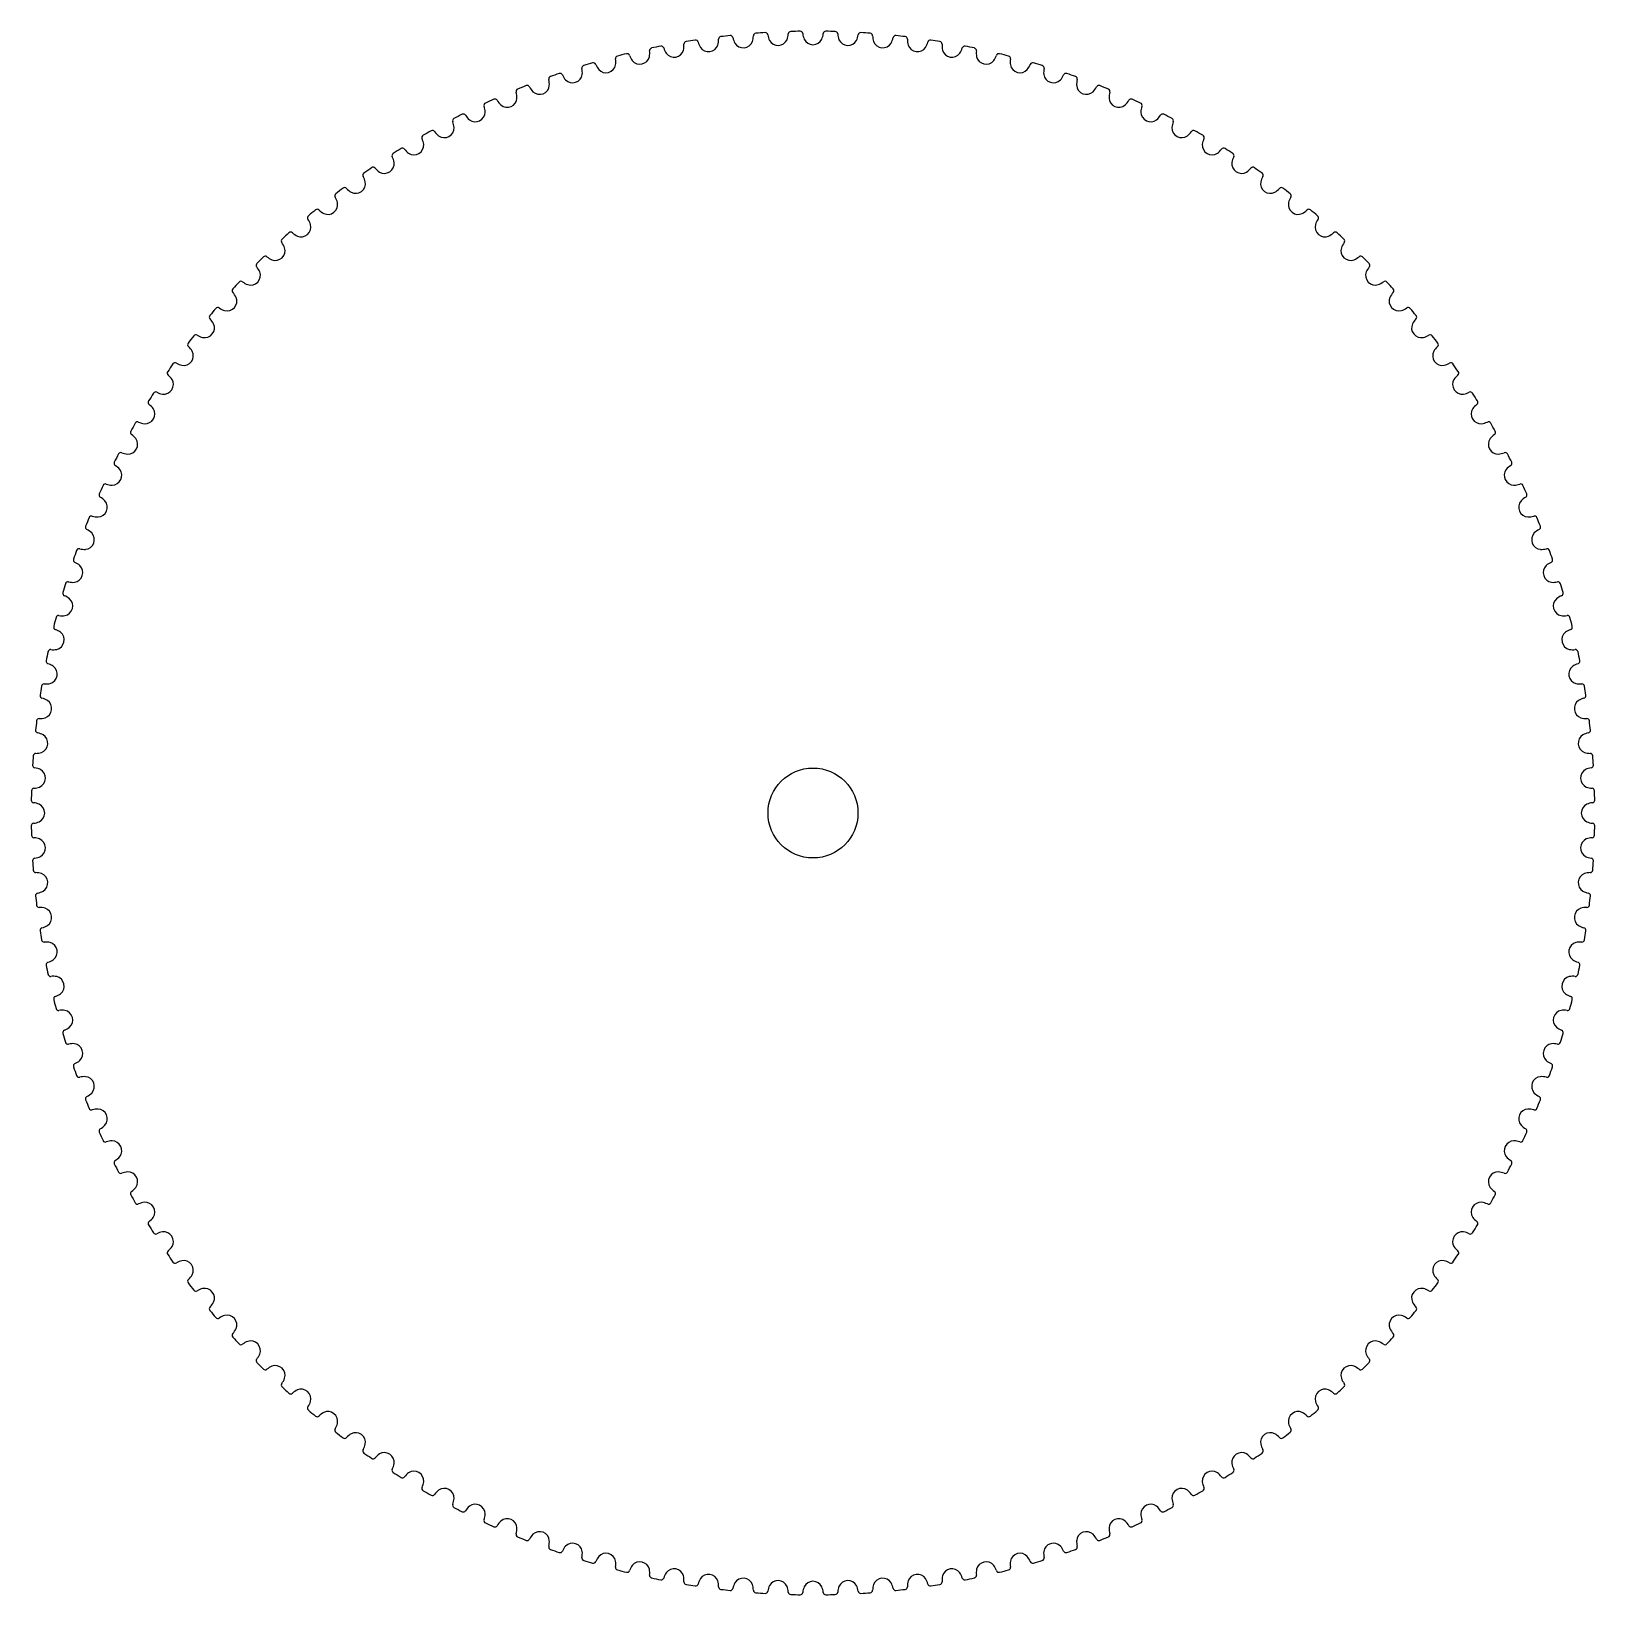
# Model space of a CAD drawing. Header units: millimetres. Extents: x 0.3 to 88.9, y 0.3 to 88.9.
import ezdxf

# ---------------------------------------------------------------- set-up
doc = ezdxf.new("R2010")
doc.units = ezdxf.units.MM

msp = doc.modelspace()

# ---------------------------------------------------------------- linework, layer by layer
msp.add_circle((44.563, 44.563), 2.55)
for centre, radius, start, end in [((44.563, 44.571), 44.309, 96.08708, 96.77006), ((39.877, 88.481), 0.15, 12.57427, 95.14286), ((41.332, 88.612), 0.15, 95.14286, 177.71145), ((44.563, 44.571), 44.309, 93.51565, 94.19863), ((41.853, 88.647), 0.15, 10.00284, 92.57143), ((42.991, 88.806), 1, -172.32973, -153.05159), ((42.163, 88.769), 1, -21.80555, -2.52742), ((43.312, 88.712), 0.15, 92.57143, 175.14002), ((44.563, 44.571), 44.309, 90.94422, 91.62721), ((43.833, 88.724), 0.15, 7.43141, 90), ((44.978, 88.832), 1, -174.90116, -155.62302), ((44.149, 88.832), 1, -24.37698, -5.09884), ((45.294, 88.724), 0.15, 90, 172.56859), ((44.564, 44.571), 44.309, 88.37279, 89.05578), ((45.815, 88.712), 0.15, 4.85998, 87.42857), ((46.964, 88.769), 1, -177.47258, -158.19445), ((46.135, 88.806), 1, -26.94841, -7.67027), ((47.274, 88.647), 0.15, 87.42857, 169.99716), ((44.564, 44.571), 44.309, 85.80137, 86.48435), ((47.795, 88.612), 0.15, 2.28855, 84.85714), ((49.249, 88.481), 0.15, 84.85714, 167.42573), ((44.564, 44.571), 44.309, 83.22994, 83.91292), ((34.309, 87.63), 1, -11.51984, 7.7583), ((35.449, 87.779), 0.15, 102.85714, -174.57427), ((44.562, 44.571), 44.309, 101.22994, 101.91292), ((35.96, 87.884), 0.15, 17.71712, 100.28571), ((37.067, 88.195), 1, -164.61544, -145.3373), ((36.688, 87.959), 0.555, -79.71429, -16.27934), ((36.251, 88.047), 1, -14.09127, 5.18687), ((37.397, 88.145), 0.15, 100.28571, -177.14569), ((44.562, 44.571), 44.309, 98.65851, 99.34149), ((37.912, 88.226), 0.15, 15.14569, 97.71429), ((39.032, 88.487), 1, -167.18687, -147.90873), ((38.643, 88.269), 0.555, -145.72066, -82.28571), ((38.643, 88.269), 0.555, -82.28571, -18.85077), ((38.21, 88.376), 1, -16.6627, 2.61544), ((39.359, 88.422), 0.15, 97.71429, -179.71712), ((41.008, 88.691), 1, -169.7583, -150.48016), ((40.61, 88.49), 0.555, -148.29209, -84.85714), ((40.61, 88.49), 0.555, -84.85714, -21.42219), ((40.182, 88.617), 1, -19.23413, 0.04401), ((42.585, 88.623), 0.555, -150.86352, -87.42857), ((42.585, 88.623), 0.555, -87.42857, -23.99362), ((44.563, 88.668), 0.555, -153.43495, -90), ((44.563, 88.668), 0.555, -90, -26.56505), ((46.542, 88.623), 0.555, -156.00638, -92.57143), ((46.542, 88.623), 0.555, -92.57143, -29.13648), ((48.944, 88.617), 1, 179.95599, -160.76587), ((48.517, 88.49), 0.555, -158.57781, -95.14286), ((48.517, 88.49), 0.555, -95.14286, -31.70791), ((48.119, 88.691), 1, -29.51984, -10.2417), ((49.767, 88.422), 0.15, -0.28288, 82.28571), ((50.916, 88.376), 1, 177.38456, -163.3373), ((50.484, 88.269), 0.555, -161.14923, -97.71429), ((50.484, 88.269), 0.555, -97.71429, -34.27934), ((50.095, 88.487), 1, -32.09127, -12.81313), ((51.215, 88.226), 0.15, 82.28571, 164.85431), ((44.565, 44.571), 44.309, 80.65851, 81.34149), ((51.73, 88.145), 0.15, -2.85431, 79.71429), ((52.876, 88.047), 1, 174.81313, -165.90873), ((52.439, 87.959), 0.555, -163.72066, -100.28571), ((52.06, 88.195), 1, -34.6627, -15.38456), ((53.167, 87.884), 0.15, 79.71429, 162.28288), ((44.565, 44.571), 44.309, 78.08708, 78.77006), ((53.678, 87.779), 0.15, -5.42573, 77.14286), ((54.818, 87.63), 1, 172.2417, -168.48016), ((31.612, 86.788), 0.15, 108, -169.43141), ((44.561, 44.57), 44.309, 106.37279, 107.05578), ((32.111, 86.938), 0.15, 22.85998, 105.42857), ((33.186, 87.347), 1, -159.47258, -140.19445), ((32.83, 87.078), 0.555, -74.57143, -11.13648), ((33.519, 87.327), 0.15, 105.42857, -172.00284), ((32.387, 87.127), 1, -8.94841, 10.32973), ((44.562, 44.57), 44.309, 103.80137, 104.48435), ((34.025, 87.454), 0.15, 20.28855, 102.85714), ((35.117, 87.815), 1, -162.04401, -142.76587), ((34.749, 87.562), 0.555, -140.57781, -77.14286), ((34.749, 87.562), 0.555, -77.14286, -13.70791), ((36.688, 87.959), 0.555, -143.14923, -79.71429), ((52.439, 87.959), 0.555, -100.28571, -36.85077), ((54.378, 87.562), 0.555, -166.29209, -102.85714), ((54.378, 87.562), 0.555, -102.85714, -39.42219), ((54.01, 87.815), 1, -37.23413, -17.95599), ((55.102, 87.454), 0.15, 77.14286, 159.71145), ((44.565, 44.57), 44.309, 75.51565, 76.19863), ((55.608, 87.327), 0.15, -7.99716, 74.57143), ((56.74, 87.127), 1, 169.67027, -171.05159), ((56.297, 87.078), 0.555, -168.86352, -105.42857), ((55.941, 87.347), 1, -39.80555, -20.52742), ((57.016, 86.938), 0.15, 74.57143, 157.14002), ((44.565, 44.57), 44.309, 72.94422, 73.62721), ((57.515, 86.788), 0.15, -10.56859, 72), ((29.73, 86.165), 0.15, 110.57143, -166.85998), ((28.62, 85.864), 1, -3.80555, 15.47258), ((44.561, 44.57), 44.309, 108.94422, 109.62721), ((30.222, 86.337), 0.15, 25.43141, 108), ((31.278, 86.794), 1, -156.90116, -137.62302), ((30.934, 86.509), 0.555, -135.43495, -72), ((30.934, 86.509), 0.555, -72, -8.56505), ((30.489, 86.538), 1, -6.37698, 12.90116), ((32.83, 87.078), 0.555, -138.00638, -74.57143), ((56.297, 87.078), 0.555, -105.42857, -41.99362), ((58.637, 86.538), 1, 167.09884, -173.62302), ((58.192, 86.509), 0.555, -171.43495, -108), ((58.192, 86.509), 0.555, -108, -44.56505), ((57.849, 86.794), 1, -42.37698, -23.09884), ((58.904, 86.337), 0.15, 72, 154.56859), ((44.566, 44.57), 44.309, 70.37279, 71.05578), ((59.397, 86.165), 0.15, -13.14002, 69.42857), ((60.506, 85.864), 1, 164.52742, -176.19445), ((27.229, 85.119), 0.555, -66.85714, -3.42219), ((27.879, 85.457), 0.15, 113.14286, -164.28855), ((26.783, 85.107), 1, -1.23413, 18.04401), ((44.561, 44.57), 44.309, 111.51565, 112.19863), ((28.363, 85.651), 0.15, 28.00284, 110.57143), ((29.396, 86.155), 1, -154.32973, -135.05159), ((29.066, 85.855), 0.555, -132.86352, -69.42857), ((29.066, 85.855), 0.555, -69.42857, -5.99362), ((60.061, 85.855), 0.555, -174.00638, -110.57143), ((60.061, 85.855), 0.555, -110.57143, -47.13648), ((59.73, 86.155), 1, -44.94841, -25.67027), ((60.764, 85.651), 0.15, 69.42857, 151.99716), ((44.566, 44.57), 44.309, 67.80137, 68.48435), ((61.248, 85.457), 0.15, -15.71145, 66.85714), ((62.343, 85.107), 1, 161.95599, -178.76587), ((61.898, 85.119), 0.555, -176.57781, -113.14286), ((25.427, 84.3), 0.555, -64.28571, -0.85077), ((26.061, 84.668), 0.15, 115.71429, -161.71712), ((24.982, 84.268), 1, 1.3373, 20.61544), ((44.56, 44.57), 44.309, 114.08708, 114.77006), ((26.536, 84.883), 0.15, 30.57427, 113.14286), ((27.546, 85.433), 1, -151.7583, -132.48016), ((27.229, 85.119), 0.555, -130.29209, -66.85714), ((61.898, 85.119), 0.555, -113.14286, -49.70791), ((61.581, 85.433), 1, -47.51984, -28.2417), ((62.591, 84.883), 0.15, 66.85714, 149.42573), ((44.566, 44.57), 44.309, 65.22994, 65.91292), ((63.066, 84.668), 0.15, -18.28288, 64.28571), ((64.144, 84.268), 1, 159.38456, 178.6627), ((63.7, 84.3), 0.555, -179.14923, -115.71429), ((23.664, 83.402), 0.555, -61.71429, 1.72066), ((24.28, 83.797), 0.15, 118.28571, -159.14569), ((23.221, 83.35), 1, 3.90873, 23.18687), ((44.56, 44.57), 44.309, 116.65851, 117.34149), ((24.745, 84.034), 0.15, 33.14569, 115.71429), ((25.729, 84.628), 1, -149.18687, -129.90873), ((25.427, 84.3), 0.555, -127.72066, -64.28571), ((63.7, 84.3), 0.555, -115.71429, -52.27934), ((63.398, 84.628), 1, -50.09127, -30.81313), ((64.382, 84.034), 0.15, 64.28571, 146.85431), ((44.567, 44.57), 44.309, 62.65851, 63.34149), ((65.906, 83.35), 1, 156.81313, 176.09127), ((65.463, 83.402), 0.555, 178.27934, -118.28571), ((64.847, 83.797), 0.15, -20.85431, 61.71429), ((21.942, 82.425), 0.555, -59.14286, 4.29209), ((22.54, 82.848), 0.15, 120.85714, -156.57427), ((21.502, 82.353), 1, 6.48016, 25.7583), ((44.56, 44.57), 44.309, 119.22994, 119.91292), ((22.994, 83.105), 0.15, 35.71712, 118.28571), ((23.951, 83.743), 1, -146.61544, -127.3373), ((23.664, 83.402), 0.555, -125.14923, -61.71429), ((65.463, 83.402), 0.555, -118.28571, -54.85077), ((65.176, 83.743), 1, -52.6627, -33.38456), ((66.133, 83.105), 0.15, 61.71429, 144.28288), ((44.567, 44.57), 44.309, 60.08708, 60.77006), ((67.184, 82.425), 0.555, 175.70791, -120.85714), ((67.625, 82.353), 1, 154.2417, 173.51984), ((66.586, 82.848), 0.15, -23.42573, 59.14286), ((20.845, 81.821), 0.15, 123.42857, -154.00284), ((19.83, 81.281), 1, 9.05159, 28.32973), ((44.56, 44.57), 44.309, 121.80137, 122.48435), ((21.286, 82.098), 0.15, 38.28855, 120.85714), ((22.214, 82.779), 1, -144.04401, -124.76587), ((21.942, 82.425), 0.555, -122.57781, -59.14286), ((67.184, 82.425), 0.555, -120.85714, -57.42219), ((66.913, 82.779), 1, -55.23413, -35.95599), ((67.84, 82.098), 0.15, 59.14286, 141.71145), ((44.567, 44.57), 44.309, 57.51565, 58.19863), ((69.297, 81.281), 1, 151.67027, 170.94841), ((68.282, 81.821), 0.15, -25.99716, 56.57143), ((19.197, 80.719), 0.15, 126, -151.43141), ((18.207, 80.134), 1, 11.62302, 30.90116), ((44.559, 44.569), 44.309, 124.37279, 125.05578), ((19.626, 81.016), 0.15, 40.85998, 123.42857), ((20.522, 81.737), 1, -141.47258, -122.19445), ((20.266, 81.372), 0.555, -120.00638, -56.57143), ((20.266, 81.372), 0.555, -56.57143, 6.86352), ((68.86, 81.372), 0.555, 173.13648, -123.42857), ((68.86, 81.372), 0.555, -123.42857, -59.99362), ((68.605, 81.737), 1, -57.80555, -38.52742), ((69.501, 81.016), 0.15, 56.57143, 139.14002), ((44.568, 44.569), 44.309, 54.94422, 55.62721), ((70.919, 80.134), 1, 149.09884, 168.37698), ((69.93, 80.719), 0.15, -28.56859, 54), ((44.559, 44.569), 44.309, 126.94422, 127.62721), ((18.016, 79.861), 0.15, 43.43141, 126), ((18.878, 80.621), 1, -138.90116, -119.62302), ((18.639, 80.245), 0.555, -117.43495, -54), ((18.639, 80.245), 0.555, -54, 9.43495), ((70.487, 80.245), 0.555, 170.56505, -126), ((70.487, 80.245), 0.555, -126, -62.56505), ((70.249, 80.621), 1, -60.37698, -41.09884), ((71.111, 79.861), 0.15, 54, 136.56859), ((44.568, 44.569), 44.309, 52.37279, 53.05578), ((17.065, 79.046), 0.555, -51.42857, 12.00638), ((17.601, 79.545), 0.15, 128.57143, -148.85998), ((16.638, 78.916), 1, 14.19445, 33.47258), ((72.062, 79.046), 0.555, 167.99362, -128.57143), ((72.489, 78.916), 1, 146.52742, 165.80555), ((71.526, 79.545), 0.15, -31.14002, 51.42857), ((16.058, 78.3), 0.15, 131.14286, -146.28855), ((15.125, 77.628), 1, 16.76587, 36.04401), ((44.559, 44.569), 44.309, 129.51565, 130.19863), ((16.459, 78.634), 0.15, 46.00284, 128.57143), ((17.286, 79.433), 1, -136.32973, -117.05159), ((17.065, 79.046), 0.555, -114.86352, -51.42857), ((72.062, 79.046), 0.555, -128.57143, -65.13648), ((71.841, 79.433), 1, -62.94841, -43.67027), ((72.668, 78.634), 0.15, 51.42857, 133.99716), ((44.568, 44.569), 44.309, 49.80137, 50.48435), ((74.002, 77.628), 1, 143.95599, 163.23413), ((73.068, 78.3), 0.15, -33.71145, 48.85714), ((44.558, 44.569), 44.309, 132.08708, 132.77006), ((14.958, 77.339), 0.15, 48.57427, 131.14286), ((15.749, 78.174), 1, -133.7583, -114.48016), ((15.545, 77.777), 0.555, -112.29209, -48.85714), ((15.545, 77.777), 0.555, -48.85714, 14.57781), ((73.581, 77.777), 0.555, 165.42219, -131.14286), ((73.581, 77.777), 0.555, -131.14286, -67.70791), ((73.378, 78.174), 1, -65.51984, -46.2417), ((74.168, 77.339), 0.15, 48.85714, 131.42573), ((44.568, 44.569), 44.309, 47.22994, 47.91292), ((14.573, 76.987), 0.15, 133.71429, -143.71712), ((13.671, 76.274), 1, 19.3373, 38.61544), ((14.084, 76.442), 0.555, -46.28571, 17.14923), ((75.042, 76.442), 0.555, 162.85077, -133.71429), ((75.456, 76.274), 1, 141.38456, 160.6627), ((74.553, 76.987), 0.15, -36.28288, 46.28571), ((13.149, 75.609), 0.15, 136.28571, -141.14569), ((12.28, 74.856), 1, 21.90873, 41.18687), ((44.558, 44.569), 44.309, 134.65851, 135.34149), ((13.518, 75.978), 0.15, 51.14569, 133.71429), ((14.27, 76.847), 1, -131.18687, -111.90873), ((14.084, 76.442), 0.555, -109.72066, -46.28571), ((75.042, 76.442), 0.555, -133.71429, -70.27934), ((74.856, 76.847), 1, -68.09127, -48.81313), ((75.609, 75.978), 0.15, 46.28571, 128.85431), ((44.569, 44.569), 44.309, 44.65851, 45.34149), ((76.847, 74.856), 1, 138.81313, 158.09127), ((75.978, 75.609), 0.15, -38.85431, 43.71429), ((44.558, 44.568), 44.309, 137.22994, 137.91292), ((12.14, 74.553), 0.15, 53.71712, 136.28571), ((12.852, 75.456), 1, -128.61544, -109.3373), ((12.685, 75.042), 0.555, -107.14923, -43.71429), ((12.685, 75.042), 0.555, -43.71429, 19.72066), ((76.442, 75.042), 0.555, 160.27934, -136.28571), ((76.442, 75.042), 0.555, -136.28571, -72.85077), ((76.274, 75.456), 1, -70.6627, -51.38456), ((76.987, 74.553), 0.15, 43.71429, 126.28288), ((44.569, 44.568), 44.309, 42.08708, 42.77006), ((11.788, 74.168), 0.15, 138.85714, -138.57427), ((10.953, 73.378), 1, 24.48016, 43.7583), ((11.35, 73.581), 0.555, -41.14286, 22.29209), ((77.777, 73.581), 0.555, 157.70791, -138.85714), ((78.174, 73.378), 1, 136.2417, 155.51984), ((77.339, 74.168), 0.15, -41.42573, 41.14286), ((10.493, 72.668), 0.15, 141.42857, -136.00284), ((44.558, 44.568), 44.309, 139.80137, 140.48435), ((10.827, 73.068), 0.15, 56.28855, 138.85714), ((11.498, 74.002), 1, -126.04401, -106.76587), ((11.35, 73.581), 0.555, -104.57781, -41.14286), ((77.777, 73.581), 0.555, -138.85714, -75.42219), ((77.628, 74.002), 1, -73.23413, -53.95599), ((78.3, 73.068), 0.15, 41.14286, 123.71145), ((44.569, 44.568), 44.309, 39.51565, 40.19863), ((78.634, 72.668), 0.15, -43.99716, 38.57143), ((9.694, 71.841), 1, 27.05159, 46.32973), ((10.081, 72.062), 0.555, -38.57143, 24.86352), ((79.046, 72.062), 0.555, 155.13648, -141.42857), ((79.433, 71.841), 1, 133.67027, 152.94841), ((9.266, 71.111), 0.15, 144, -133.43141), ((44.558, 44.568), 44.309, 142.37279, 143.05578), ((8.505, 70.249), 1, 29.62302, 48.90116), ((9.582, 71.526), 0.15, 58.85998, 141.42857), ((10.211, 72.489), 1, -123.47258, -104.19445), ((10.081, 72.062), 0.555, -102.00638, -38.57143), ((79.046, 72.062), 0.555, -141.42857, -77.99362), ((78.916, 72.489), 1, -75.80555, -56.52742), ((79.545, 71.526), 0.15, 38.57143, 121.14002), ((44.569, 44.568), 44.309, 36.94422, 37.62721), ((80.621, 70.249), 1, 131.09884, 150.37698), ((79.861, 71.111), 0.15, -46.56859, 36), ((44.557, 44.568), 44.309, 144.94422, 145.62721), ((8.407, 69.93), 0.15, 61.43141, 144), ((8.993, 70.919), 1, -120.90116, -101.62302), ((8.882, 70.487), 0.555, -99.43495, -36), ((8.882, 70.487), 0.555, -36, 27.43495), ((80.245, 70.487), 0.555, 152.56505, -144), ((80.245, 70.487), 0.555, -144, -80.56505), ((80.134, 70.919), 1, -78.37698, -59.09884), ((80.719, 69.93), 0.15, 36, 118.56859), ((44.569, 44.568), 44.309, 34.37279, 35.05578), ((8.11, 69.501), 0.15, 146.57143, -130.85998), ((7.389, 68.605), 1, 32.19445, 51.47258), ((7.755, 68.86), 0.555, -33.42857, 30.00638), ((81.372, 68.86), 0.555, 149.99362, -146.57143), ((81.737, 68.605), 1, 128.52742, 147.80555), ((81.016, 69.501), 0.15, -49.14002, 33.42857), ((44.557, 44.567), 44.309, 147.51565, 148.19863), ((7.306, 68.282), 0.15, 64.00284, 146.57143), ((7.846, 69.297), 1, -118.32973, -99.05159), ((7.755, 68.86), 0.555, -96.86352, -33.42857), ((81.372, 68.86), 0.555, -146.57143, -83.13648), ((81.281, 69.297), 1, -80.94841, -61.67027), ((81.821, 68.282), 0.15, 33.42857, 115.99716), ((44.57, 44.567), 44.309, 31.80137, 32.48435), ((7.028, 67.84), 0.15, 149.14286, -128.28855), ((6.348, 66.913), 1, 34.76587, 54.04401), ((6.702, 67.184), 0.555, -30.85714, 32.57781), ((82.425, 67.184), 0.555, 147.42219, -149.14286), ((82.779, 66.913), 1, 125.95599, 145.23413), ((82.098, 67.84), 0.15, -51.71145, 30.85714), ((44.557, 44.567), 44.309, 150.08708, 150.77006), ((6.279, 66.586), 0.15, 66.57427, 149.14286), ((6.773, 67.625), 1, -115.7583, -96.48016), ((6.702, 67.184), 0.555, -94.29209, -30.85714), ((82.425, 67.184), 0.555, -149.14286, -85.70791), ((82.353, 67.625), 1, -83.51984, -64.2417), ((82.848, 66.586), 0.15, 30.85714, 113.42573), ((44.57, 44.567), 44.309, 29.22994, 29.91292), ((6.022, 66.133), 0.15, 151.71429, -125.71712), ((5.384, 65.176), 1, 37.3373, 56.61544), ((5.725, 65.463), 0.555, -28.28571, 35.14923), ((83.402, 65.463), 0.555, 144.85077, -151.71429), ((83.743, 65.176), 1, 123.38456, 142.6627), ((83.105, 66.133), 0.15, -54.28288, 28.28571), ((44.557, 44.567), 44.309, 152.65851, 153.34149), ((5.33, 64.847), 0.15, 69.14569, 151.71429), ((5.777, 65.906), 1, -113.18687, -93.90873), ((5.725, 65.463), 0.555, -91.72066, -28.28571), ((83.402, 65.463), 0.555, -151.71429, -88.27934), ((83.35, 65.906), 1, -86.09127, -66.81313), ((83.797, 64.847), 0.15, 28.28571, 110.85431), ((44.57, 44.567), 44.309, 26.65851, 27.34149), ((5.093, 64.382), 0.15, 154.28571, -123.14569), ((4.499, 63.398), 1, 39.90873, 59.18687), ((4.827, 63.7), 0.555, -25.71429, 37.72066), ((84.3, 63.7), 0.555, 142.27934, -154.28571), ((84.628, 63.398), 1, 120.81313, 140.09127), ((84.034, 64.382), 0.15, -56.85431, 25.71429), ((44.557, 44.566), 44.309, 155.22994, 155.91292), ((4.459, 63.066), 0.15, 71.71712, 154.28571), ((4.858, 64.144), 1, -110.61544, -91.3373), ((4.827, 63.7), 0.555, -89.14923, -25.71429), ((84.3, 63.7), 0.555, -154.28571, -90.85077), ((84.268, 64.144), 1, -88.6627, -69.38456), ((84.668, 63.066), 0.15, 25.71429, 108.28288), ((44.57, 44.566), 44.309, 24.08708, 24.77006), ((4.243, 62.591), 0.15, 156.85714, -120.57427), ((3.694, 61.581), 1, 42.48016, 61.7583), ((4.008, 61.898), 0.555, -23.14286, 40.29209), ((85.119, 61.898), 0.555, 139.70791, -156.85714), ((85.433, 61.581), 1, 118.2417, 137.51984), ((84.883, 62.591), 0.15, -59.42573, 23.14286), ((44.557, 44.566), 44.309, 157.80137, 158.48435), ((3.669, 61.248), 0.15, 74.28855, 156.85714), ((4.02, 62.343), 1, -108.04401, -88.76587), ((4.008, 61.898), 0.555, -86.57781, -23.14286), ((85.119, 61.898), 0.555, -156.85714, -93.42219), ((85.107, 62.343), 1, -91.23413, -71.95599), ((85.457, 61.248), 0.15, 23.14286, 105.71145), ((44.57, 44.566), 44.309, 21.51565, 22.19863), ((3.475, 60.764), 0.15, 159.42857, -118.00284), ((2.972, 59.73), 1, 45.05159, 64.32973), ((3.271, 60.061), 0.555, -20.57143, 42.86352), ((85.855, 60.061), 0.555, 137.13648, -159.42857), ((86.155, 59.73), 1, 115.67027, 134.94841), ((85.651, 60.764), 0.15, -61.99716, 20.57143), ((44.557, 44.566), 44.309, 160.37279, 161.05578), ((2.962, 59.397), 0.15, 76.85998, 159.42857), ((3.263, 60.506), 1, -105.47258, -86.19445), ((3.271, 60.061), 0.555, -84.00638, -20.57143), ((85.855, 60.061), 0.555, -159.42857, -95.99362), ((85.864, 60.506), 1, -93.80555, -74.52742), ((86.165, 59.397), 0.15, 20.57143, 103.14002), ((44.57, 44.566), 44.309, 18.94422, 19.62721), ((2.79, 58.904), 0.15, 162, -115.43141), ((2.333, 57.849), 1, 47.62302, 66.90116), ((2.618, 58.192), 0.555, -18, 45.43495), ((86.509, 58.192), 0.555, 134.56505, -162), ((86.794, 57.849), 1, 113.09884, 132.37698), ((86.337, 58.904), 0.15, -64.56859, 18), ((2.338, 57.515), 0.15, 79.43141, 162), ((2.589, 58.637), 1, -102.90116, -83.62302), ((2.618, 58.192), 0.555, -81.43495, -18), ((86.509, 58.192), 0.555, -162, -98.56505), ((86.538, 58.637), 1, -96.37698, -77.09884), ((86.788, 57.515), 0.15, 18, 100.56859), ((2.188, 57.016), 0.15, 164.57143, -112.85998), ((44.556, 44.565), 44.309, 162.94422, 163.62721), ((1.78, 55.941), 1, 50.19445, 69.47258), ((87.347, 55.941), 1, 110.52742, 129.80555), ((44.57, 44.565), 44.309, 16.37279, 17.05578), ((86.938, 57.016), 0.15, -67.14002, 15.42857), ((2.048, 56.297), 0.555, -78.86352, -15.42857), ((2.048, 56.297), 0.555, -15.42857, 48.00638), ((87.078, 56.297), 0.555, 131.99362, -164.57143), ((87.078, 56.297), 0.555, -164.57143, -101.13648), ((1.672, 55.102), 0.15, 167.14286, -110.28855), ((44.556, 44.565), 44.309, 165.51565, 166.19863), ((1.312, 54.01), 1, 52.76587, 72.04401), ((1.8, 55.608), 0.15, 82.00284, 164.57143), ((2, 56.74), 1, -100.32973, -81.05159), ((87.127, 56.74), 1, -98.94841, -79.67027), ((87.815, 54.01), 1, 107.95599, 127.23413), ((87.327, 55.608), 0.15, 15.42857, 97.99716), ((44.57, 44.565), 44.309, 13.80137, 14.48435), ((87.454, 55.102), 0.15, -69.71145, 12.85714), ((1.565, 54.378), 0.555, -76.29209, -12.85714), ((1.565, 54.378), 0.555, -12.85714, 50.57781), ((87.562, 54.378), 0.555, 129.42219, -167.14286), ((87.562, 54.378), 0.555, -167.14286, -103.70791), ((1.243, 53.167), 0.15, 169.71429, -107.71712), ((44.556, 44.565), 44.309, 168.08708, 168.77006), ((1.347, 53.678), 0.15, 84.57427, 167.14286), ((1.497, 54.818), 1, -97.7583, -78.48016), ((87.63, 54.818), 1, -101.51984, -82.2417), ((87.779, 53.678), 0.15, 12.85714, 95.42573), ((44.571, 44.565), 44.309, 11.22994, 11.91292), ((87.884, 53.167), 0.15, -72.28288, 10.28571), ((0.932, 52.06), 1, 55.3373, 74.61544), ((1.168, 52.439), 0.555, -73.72066, -10.28571), ((1.168, 52.439), 0.555, -10.28571, 53.14923), ((87.959, 52.439), 0.555, 126.85077, -169.71429), ((87.959, 52.439), 0.555, -169.71429, -106.27934), ((88.195, 52.06), 1, 105.38456, 124.6627), ((44.556, 44.565), 44.309, 170.65851, 171.34149), ((0.982, 51.73), 0.15, 87.14569, 169.71429), ((1.08, 52.876), 1, -95.18687, -75.90873), ((88.047, 52.876), 1, -104.09127, -84.81313), ((88.145, 51.73), 0.15, 10.28571, 92.85431), ((44.571, 44.565), 44.309, 8.65851, 9.34149), ((0.9, 51.215), 0.15, 172.28571, -105.14569), ((0.639, 50.095), 1, 57.90873, 77.18687), ((0.858, 50.484), 0.555, -7.71429, 55.72066), ((88.269, 50.484), 0.555, 124.27934, -172.28571), ((88.487, 50.095), 1, 102.81313, 122.09127), ((88.226, 51.215), 0.15, -74.85431, 7.71429), ((44.556, 44.564), 44.309, 173.22994, 173.91292), ((0.704, 49.767), 0.15, 89.71712, 172.28571), ((0.751, 50.916), 1, -92.61544, -73.3373), ((0.858, 50.484), 0.555, -71.14923, -7.71429), ((88.269, 50.484), 0.555, -172.28571, -108.85077), ((88.376, 50.916), 1, -106.6627, -87.38456), ((88.422, 49.767), 0.15, 7.71429, 90.28288), ((44.571, 44.564), 44.309, 6.08708, 6.77006), ((0.646, 49.249), 0.15, 174.85714, -102.57427), ((0.436, 48.119), 1, 60.48016, 79.7583), ((0.637, 48.517), 0.555, -5.14286, 58.29209), ((88.49, 48.517), 0.555, 121.70791, -174.85714), ((88.691, 48.119), 1, 100.2417, 119.51984), ((88.481, 49.249), 0.15, -77.42573, 5.14286), ((0.515, 47.795), 0.15, 92.28855, 174.85714), ((0.51, 48.944), 1, -90.04401, -70.76587), ((0.637, 48.517), 0.555, -68.57781, -5.14286), ((88.49, 48.517), 0.555, -174.85714, -111.42219), ((88.617, 48.944), 1, -109.23413, -89.95599), ((88.612, 47.795), 0.15, 5.14286, 87.71145), ((44.556, 44.564), 44.309, 175.80137, 176.48435), ((0.48, 47.274), 0.15, 177.42857, -100.00284), ((0.32, 46.135), 1, 63.05159, 82.32973), ((0.503, 46.542), 0.555, -2.57143, 60.86352), ((88.623, 46.542), 0.555, 119.13648, -177.42857), ((88.806, 46.135), 1, 97.67027, 116.94841), ((88.647, 47.274), 0.15, -79.99716, 2.57143), ((44.571, 44.564), 44.309, 3.51565, 4.19863), ((0.503, 46.542), 0.555, -66.00638, -2.57143), ((88.623, 46.542), 0.555, -177.42857, -113.99362), ((44.556, 44.564), 44.309, 178.37279, 179.05578), ((0.403, 45.294), 0.15, 180, -97.43141), ((0.414, 45.815), 0.15, 94.85998, 177.42857), ((0.358, 46.964), 1, -87.47258, -68.19445), ((88.769, 46.964), 1, -111.80555, -92.52742), ((88.712, 45.815), 0.15, 2.57143, 85.14002), ((88.724, 45.294), 0.15, -82.56859, 0), ((44.571, 44.564), 44.309, 0.94422, 1.62721), ((0.294, 44.149), 1, 65.62302, 84.90116), ((0.459, 44.563), 0.555, 0, 63.43495), ((0.459, 44.563), 0.555, -63.43495, 0), ((88.668, 44.563), 0.555, 116.56505, 180), ((88.668, 44.563), 0.555, 180, -116.56505), ((88.832, 44.149), 1, 95.09884, 114.37698), ((0.403, 43.833), 0.15, 97.43141, 180), ((44.556, 44.563), 44.309, -179.05578, -178.37279), ((0.294, 44.978), 1, -84.90116, -65.62302), ((88.832, 44.978), 1, -114.37698, -95.09884), ((88.724, 43.833), 0.15, 0, 82.56859), ((44.571, 44.563), 44.309, -1.62721, -0.94422), ((0.414, 43.312), 0.15, -177.42857, -94.85998), ((0.358, 42.163), 1, 68.19445, 87.47258), ((0.503, 42.585), 0.555, 2.57143, 66.00638), ((0.503, 42.585), 0.555, -60.86352, 2.57143), ((88.623, 42.585), 0.555, 177.42857, -119.13648), ((88.623, 42.585), 0.555, 113.99362, 177.42857), ((88.769, 42.163), 1, 92.52742, 111.80555), ((88.712, 43.312), 0.15, -85.14002, -2.57143), ((0.48, 41.853), 0.15, 100.00284, -177.42857), ((44.556, 44.563), 44.309, -176.48435, -175.80137), ((0.32, 42.991), 1, -82.32973, -63.05159), ((88.806, 42.991), 1, -116.94841, -97.67027), ((88.647, 41.853), 0.15, -2.57143, 79.99716), ((44.571, 44.563), 44.309, -4.19863, -3.51565), ((0.515, 41.332), 0.15, -174.85714, -92.28855), ((0.51, 40.182), 1, 70.76587, 90.04401), ((0.637, 40.61), 0.555, 5.14286, 68.57781), ((88.49, 40.61), 0.555, 111.42219, 174.85714), ((88.617, 40.182), 1, 89.95599, 109.23413), ((88.612, 41.332), 0.15, -87.71145, -5.14286), ((0.646, 39.877), 0.15, 102.57427, -174.85714), ((0.436, 41.008), 1, -79.7583, -60.48016), ((0.637, 40.61), 0.555, -58.29209, 5.14286), ((88.49, 40.61), 0.555, 174.85714, -121.70791), ((88.691, 41.008), 1, -119.51984, -100.2417), ((88.481, 39.877), 0.15, -5.14286, 77.42573), ((44.556, 44.563), 44.309, -173.91292, -173.22994), ((0.704, 39.359), 0.15, -172.28571, -89.71712), ((0.751, 38.21), 1, 73.3373, 92.61544), ((0.858, 38.643), 0.555, 7.71429, 71.14923), ((88.269, 38.643), 0.555, 108.85077, 172.28571), ((88.376, 38.21), 1, 87.38456, 106.6627), ((88.422, 39.359), 0.15, -90.28288, -7.71429), ((44.571, 44.563), 44.309, -6.77006, -6.08708), ((0.639, 39.032), 1, -77.18687, -57.90873), ((0.858, 38.643), 0.555, -55.72066, 7.71429), ((88.269, 38.643), 0.555, 172.28571, -124.27934), ((88.487, 39.032), 1, -122.09127, -102.81313), ((0.9, 37.912), 0.15, 105.14569, -172.28571), ((44.556, 44.562), 44.309, -171.34149, -170.65851), ((0.982, 37.397), 0.15, -169.71429, -87.14569), ((1.08, 36.251), 1, 75.90873, 95.18687), ((1.168, 36.688), 0.555, 10.28571, 73.72066), ((87.959, 36.688), 0.555, 106.27934, 169.71429), ((88.047, 36.251), 1, 84.81313, 104.09127), ((88.145, 37.397), 0.15, -92.85431, -10.28571), ((88.226, 37.912), 0.15, -7.71429, 74.85431), ((44.571, 44.562), 44.309, -9.34149, -8.65851), ((1.168, 36.688), 0.555, -53.14923, 10.28571), ((87.959, 36.688), 0.555, 169.71429, -126.85077), ((1.243, 35.96), 0.15, 107.71712, -169.71429), ((44.556, 44.562), 44.309, -168.77006, -168.08708), ((0.932, 37.067), 1, -74.61544, -55.3373), ((88.195, 37.067), 1, -124.6627, -105.38456), ((44.571, 44.562), 44.309, -11.91292, -11.22994), ((87.884, 35.96), 0.15, -10.28571, 72.28288), ((1.347, 35.449), 0.15, -167.14286, -84.57427), ((1.497, 34.309), 1, 78.48016, 97.7583), ((1.565, 34.749), 0.555, 12.85714, 76.29209), ((1.565, 34.749), 0.555, -50.57781, 12.85714), ((87.562, 34.749), 0.555, 167.14286, -129.42219), ((87.562, 34.749), 0.555, 103.70791, 167.14286), ((87.63, 34.309), 1, 82.2417, 101.51984), ((87.779, 35.449), 0.15, -95.42573, -12.85714), ((1.672, 34.025), 0.15, 110.28855, -167.14286), ((44.556, 44.562), 44.309, -166.19863, -165.51565), ((1.312, 35.117), 1, -72.04401, -52.76587), ((87.815, 35.117), 1, -127.23413, -107.95599), ((44.57, 44.562), 44.309, -14.48435, -13.80137), ((87.454, 34.025), 0.15, -12.85714, 69.71145), ((1.8, 33.519), 0.15, -164.57143, -82.00284), ((2, 32.387), 1, 81.05159, 100.32973), ((2.048, 32.83), 0.555, 15.42857, 78.86352), ((2.048, 32.83), 0.555, -48.00638, 15.42857), ((87.078, 32.83), 0.555, 164.57143, -131.99362), ((87.078, 32.83), 0.555, 101.13648, 164.57143), ((87.127, 32.387), 1, 79.67027, 98.94841), ((87.327, 33.519), 0.15, -97.99716, -15.42857), ((2.188, 32.111), 0.15, 112.85998, -164.57143), ((44.556, 44.561), 44.309, -163.62721, -162.94422), ((1.78, 33.186), 1, -69.47258, -50.19445), ((87.347, 33.186), 1, -129.80555, -110.52742), ((44.57, 44.561), 44.309, -17.05578, -16.37279), ((86.938, 32.111), 0.15, -15.42857, 67.14002), ((2.338, 31.612), 0.15, -162, -79.43141), ((2.589, 30.489), 1, 83.62302, 102.90116), ((2.618, 30.934), 0.555, 18, 81.43495), ((2.618, 30.934), 0.555, -45.43495, 18), ((86.509, 30.934), 0.555, 162, -134.56505), ((86.509, 30.934), 0.555, 98.56505, 162), ((86.538, 30.489), 1, 77.09884, 96.37698), ((86.788, 31.612), 0.15, -100.56859, -18), ((2.79, 30.222), 0.15, 115.43141, -162), ((44.557, 44.561), 44.309, -161.05578, -160.37279), ((2.333, 31.278), 1, -66.90116, -47.62302), ((86.794, 31.278), 1, -132.37698, -113.09884), ((44.57, 44.561), 44.309, -19.62721, -18.94422), ((86.337, 30.222), 0.15, -18, 64.56859), ((2.962, 29.73), 0.15, -159.42857, -76.85998), ((3.263, 28.62), 1, 86.19445, 105.47258), ((3.271, 29.066), 0.555, 20.57143, 84.00638), ((3.271, 29.066), 0.555, -42.86352, 20.57143), ((85.855, 29.066), 0.555, 159.42857, -137.13648), ((85.855, 29.066), 0.555, 95.99362, 159.42857), ((85.864, 28.62), 1, 74.52742, 93.80555), ((86.165, 29.73), 0.15, -103.14002, -20.57143), ((3.475, 28.363), 0.15, 118.00284, -159.42857), ((2.972, 29.396), 1, -64.32973, -45.05159), ((86.155, 29.396), 1, -134.94841, -115.67027), ((85.651, 28.363), 0.15, -20.57143, 61.99716), ((44.557, 44.561), 44.309, -158.48435, -157.80137), ((3.669, 27.879), 0.15, -156.85714, -74.28855), ((4.02, 26.783), 1, 88.76587, 108.04401), ((4.008, 27.229), 0.555, 23.14286, 86.57781), ((85.119, 27.229), 0.555, 93.42219, 156.85714), ((85.107, 26.783), 1, 71.95599, 91.23413), ((85.457, 27.879), 0.15, -105.71145, -23.14286), ((44.57, 44.561), 44.309, -22.19863, -21.51565), ((4.243, 26.536), 0.15, 120.57427, -156.85714), ((3.694, 27.546), 1, -61.7583, -42.48016), ((4.008, 27.229), 0.555, -40.29209, 23.14286), ((85.119, 27.229), 0.555, 156.85714, -139.70791), ((85.433, 27.546), 1, -137.51984, -118.2417), ((84.883, 26.536), 0.15, -23.14286, 59.42573), ((44.557, 44.56), 44.309, -155.91292, -155.22994), ((4.459, 26.061), 0.15, -154.28571, -71.71712), ((4.858, 24.982), 1, 91.3373, 110.61544), ((4.827, 25.427), 0.555, 25.71429, 89.14923), ((84.3, 25.427), 0.555, 90.85077, 154.28571), ((84.268, 24.982), 1, 69.38456, 88.6627), ((84.668, 26.061), 0.15, -108.28288, -25.71429), ((44.57, 44.56), 44.309, -24.77006, -24.08708), ((5.093, 24.745), 0.15, 123.14569, -154.28571), ((4.499, 25.729), 1, -59.18687, -39.90873), ((4.827, 25.427), 0.555, -37.72066, 25.71429), ((84.3, 25.427), 0.555, 154.28571, -142.27934), ((84.628, 25.729), 1, -140.09127, -120.81313), ((84.034, 24.745), 0.15, -25.71429, 56.85431), ((44.557, 44.56), 44.309, -153.34149, -152.65851), ((5.33, 24.28), 0.15, -151.71429, -69.14569), ((5.777, 23.221), 1, 93.90873, 113.18687), ((5.725, 23.664), 0.555, 28.28571, 91.72066), ((83.402, 23.664), 0.555, 88.27934, 151.71429), ((83.35, 23.221), 1, 66.81313, 86.09127), ((83.797, 24.28), 0.15, -110.85431, -28.28571), ((44.57, 44.56), 44.309, -27.34149, -26.65851), ((6.022, 22.994), 0.15, 125.71712, -151.71429), ((5.384, 23.951), 1, -56.61544, -37.3373), ((5.725, 23.664), 0.555, -35.14923, 28.28571), ((83.402, 23.664), 0.555, 151.71429, -144.85077), ((83.743, 23.951), 1, -142.6627, -123.38456), ((83.105, 22.994), 0.15, -28.28571, 54.28288), ((44.557, 44.56), 44.309, -150.77006, -150.08708), ((6.279, 22.54), 0.15, -149.14286, -66.57427), ((6.773, 21.502), 1, 96.48016, 115.7583), ((6.702, 21.942), 0.555, 30.85714, 94.29209), ((6.702, 21.942), 0.555, -32.57781, 30.85714), ((82.425, 21.942), 0.555, 149.14286, -147.42219), ((82.425, 21.942), 0.555, 85.70791, 149.14286), ((82.353, 21.502), 1, 64.2417, 83.51984), ((82.848, 22.54), 0.15, -113.42573, -30.85714), ((44.57, 44.56), 44.309, -29.91292, -29.22994), ((7.028, 21.286), 0.15, 128.28855, -149.14286), ((6.348, 22.214), 1, -54.04401, -34.76587), ((82.779, 22.214), 1, -145.23413, -125.95599), ((82.098, 21.286), 0.15, -30.85714, 51.71145), ((44.557, 44.56), 44.309, -148.19863, -147.51565), ((7.306, 20.845), 0.15, -146.57143, -64.00284), ((7.846, 19.83), 1, 99.05159, 118.32973), ((7.755, 20.266), 0.555, 33.42857, 96.86352), ((7.755, 20.266), 0.555, -30.00638, 33.42857), ((81.372, 20.266), 0.555, 146.57143, -149.99362), ((81.372, 20.266), 0.555, 83.13648, 146.57143), ((81.281, 19.83), 1, 61.67027, 80.94841), ((81.821, 20.845), 0.15, -115.99716, -33.42857), ((44.57, 44.56), 44.309, -32.48435, -31.80137), ((8.11, 19.626), 0.15, 130.85998, -146.57143), ((44.557, 44.559), 44.309, -145.62721, -144.94422), ((7.389, 20.522), 1, -51.47258, -32.19445), ((44.569, 44.559), 44.309, -35.05578, -34.37279), ((81.737, 20.522), 1, -147.80555, -128.52742), ((81.016, 19.626), 0.15, -33.42857, 49.14002), ((8.407, 19.197), 0.15, -144, -61.43141), ((8.993, 18.207), 1, 101.62302, 120.90116), ((8.882, 18.639), 0.555, 36, 99.43495), ((8.882, 18.639), 0.555, -27.43495, 36), ((80.245, 18.639), 0.555, 144, -152.56505), ((80.245, 18.639), 0.555, 80.56505, 144), ((80.134, 18.207), 1, 59.09884, 78.37698), ((80.719, 19.197), 0.15, -118.56859, -36), ((9.266, 18.016), 0.15, 133.43141, -144), ((44.558, 44.559), 44.309, -143.05578, -142.37279), ((8.505, 18.878), 1, -48.90116, -29.62302), ((44.569, 44.559), 44.309, -37.62721, -36.94422), ((80.621, 18.878), 1, -150.37698, -131.09884), ((79.861, 18.016), 0.15, -36, 46.56859), ((9.582, 17.601), 0.15, -141.42857, -58.85998), ((10.211, 16.638), 1, 104.19445, 123.47258), ((10.081, 17.065), 0.555, 38.57143, 102.00638), ((10.081, 17.065), 0.555, -24.86352, 38.57143), ((79.046, 17.065), 0.555, 141.42857, -155.13648), ((79.046, 17.065), 0.555, 77.99362, 141.42857), ((78.916, 16.638), 1, 56.52742, 75.80555), ((79.545, 17.601), 0.15, -121.14002, -38.57143), ((10.493, 16.459), 0.15, 136.00284, -141.42857), ((44.558, 44.559), 44.309, -140.48435, -139.80137), ((9.694, 17.286), 1, -46.32973, -27.05159), ((10.827, 16.058), 0.15, -138.85714, -56.28855), ((11.498, 15.125), 1, 106.76587, 126.04401), ((11.35, 15.545), 0.555, 41.14286, 104.57781), ((77.777, 15.545), 0.555, 75.42219, 138.85714), ((77.628, 15.125), 1, 53.95599, 73.23413), ((78.3, 16.058), 0.15, -123.71145, -41.14286), ((44.569, 44.559), 44.309, -40.19863, -39.51565), ((79.433, 17.286), 1, -152.94841, -133.67027), ((78.634, 16.459), 0.15, -38.57143, 43.99716), ((10.953, 15.749), 1, -43.7583, -24.48016), ((11.35, 15.545), 0.555, -22.29209, 41.14286), ((77.777, 15.545), 0.555, 138.85714, -157.70791), ((78.174, 15.749), 1, -155.51984, -136.2417), ((11.788, 14.958), 0.15, 138.57427, -138.85714), ((44.558, 44.558), 44.309, -137.91292, -137.22994), ((12.14, 14.573), 0.15, -136.28571, -53.71712), ((12.852, 13.671), 1, 109.3373, 128.61544), ((12.685, 14.084), 0.555, 43.71429, 107.14923), ((12.685, 14.084), 0.555, -19.72066, 43.71429), ((76.442, 14.084), 0.555, 136.28571, -160.27934), ((76.442, 14.084), 0.555, 72.85077, 136.28571), ((76.274, 13.671), 1, 51.38456, 70.6627), ((76.987, 14.573), 0.15, -126.28288, -43.71429), ((44.569, 44.558), 44.309, -42.77006, -42.08708), ((77.339, 14.958), 0.15, -41.14286, 41.42573), ((13.149, 13.518), 0.15, 141.14569, -136.28571), ((12.28, 14.27), 1, -41.18687, -21.90873), ((44.558, 44.558), 44.309, -135.34149, -134.65851), ((44.569, 44.558), 44.309, -45.34149, -44.65851), ((76.847, 14.27), 1, -158.09127, -138.81313), ((75.978, 13.518), 0.15, -43.71429, 38.85431), ((13.518, 13.149), 0.15, -133.71429, -51.14569), ((14.27, 12.28), 1, 111.90873, 131.18687), ((14.084, 12.685), 0.555, 46.28571, 109.72066), ((13.671, 12.852), 1, -38.61544, -19.3373), ((14.084, 12.685), 0.555, -17.14923, 46.28571), ((75.042, 12.685), 0.555, 133.71429, -162.85077), ((75.456, 12.852), 1, -160.6627, -141.38456), ((75.042, 12.685), 0.555, 70.27934, 133.71429), ((74.856, 12.28), 1, 48.81313, 68.09127), ((75.609, 13.149), 0.15, -128.85431, -46.28571), ((14.573, 12.14), 0.15, 143.71712, -133.71429), ((44.558, 44.558), 44.309, -132.77006, -132.08708), ((14.958, 11.788), 0.15, -131.14286, -48.57427), ((15.749, 10.953), 1, 114.48016, 133.7583), ((15.545, 11.35), 0.555, 48.85714, 112.29209), ((15.545, 11.35), 0.555, -14.57781, 48.85714), ((73.581, 11.35), 0.555, 131.14286, -165.42219), ((73.581, 11.35), 0.555, 67.70791, 131.14286), ((73.378, 10.953), 1, 46.2417, 65.51984), ((74.168, 11.788), 0.15, -131.42573, -48.85714), ((44.568, 44.558), 44.309, -47.91292, -47.22994), ((74.553, 12.14), 0.15, -46.28571, 36.28288), ((16.058, 10.827), 0.15, 146.28855, -131.14286), ((15.125, 11.498), 1, -36.04401, -16.76587), ((44.559, 44.558), 44.309, -130.19863, -129.51565), ((17.065, 10.081), 0.555, 51.42857, 114.86352), ((72.062, 10.081), 0.555, 65.13648, 128.57143), ((44.568, 44.558), 44.309, -50.48435, -49.80137), ((74.002, 11.498), 1, -163.23413, -143.95599), ((73.068, 10.827), 0.15, -48.85714, 33.71145), ((16.459, 10.493), 0.15, -128.57143, -46.00284), ((17.286, 9.694), 1, 117.05159, 136.32973), ((17.065, 10.081), 0.555, -12.00638, 51.42857), ((16.638, 10.211), 1, -33.47258, -14.19445), ((72.062, 10.081), 0.555, 128.57143, -167.99362), ((72.489, 10.211), 1, -165.80555, -146.52742), ((71.841, 9.694), 1, 43.67027, 62.94841), ((72.668, 10.493), 0.15, -133.99716, -51.42857), ((17.601, 9.582), 0.15, 148.85998, -128.57143), ((44.559, 44.558), 44.309, -127.62721, -126.94422), ((18.016, 9.266), 0.15, -126, -43.43141), ((18.878, 8.505), 1, 119.62302, 138.90116), ((18.639, 8.882), 0.555, 54, 117.43495), ((18.639, 8.882), 0.555, -9.43495, 54), ((70.487, 8.882), 0.555, 126, -170.56505), ((70.487, 8.882), 0.555, 62.56505, 126), ((70.249, 8.505), 1, 41.09884, 60.37698), ((71.111, 9.266), 0.15, -136.56859, -54), ((44.568, 44.558), 44.309, -53.05578, -52.37279), ((71.526, 9.582), 0.15, -51.42857, 31.14002), ((19.197, 8.407), 0.15, 151.43141, -126), ((18.207, 8.993), 1, -30.90116, -11.62302), ((44.559, 44.557), 44.309, -125.05578, -124.37279), ((19.626, 8.11), 0.15, -123.42857, -40.85998), ((20.522, 7.389), 1, 122.19445, 141.47258), ((20.266, 7.755), 0.555, 56.57143, 120.00638), ((20.266, 7.755), 0.555, -6.86352, 56.57143), ((68.86, 7.755), 0.555, 123.42857, -173.13648), ((68.86, 7.755), 0.555, 59.99362, 123.42857), ((68.605, 7.389), 1, 38.52742, 57.80555), ((69.501, 8.11), 0.15, -139.14002, -56.57143), ((44.568, 44.557), 44.309, -55.62721, -54.94422), ((70.919, 8.993), 1, -168.37698, -149.09884), ((69.93, 8.407), 0.15, -54, 28.56859), ((20.845, 7.306), 0.15, 154.00284, -123.42857), ((19.83, 7.846), 1, -28.32973, -9.05159), ((44.56, 44.557), 44.309, -122.48435, -121.80137), ((22.214, 6.348), 1, 124.76587, 144.04401), ((21.942, 6.702), 0.555, 59.14286, 122.57781), ((21.942, 6.702), 0.555, -4.29209, 59.14286), ((67.184, 6.702), 0.555, 120.85714, -175.70791), ((67.184, 6.702), 0.555, 57.42219, 120.85714), ((66.913, 6.348), 1, 35.95599, 55.23413), ((44.567, 44.557), 44.309, -58.19863, -57.51565), ((69.297, 7.846), 1, -170.94841, -151.67027), ((68.282, 7.306), 0.15, -56.57143, 25.99716), ((21.286, 7.028), 0.15, -120.85714, -38.28855), ((22.54, 6.279), 0.15, 156.57427, -120.85714), ((21.502, 6.773), 1, -25.7583, -6.48016), ((23.664, 5.725), 0.555, 61.71429, 125.14923), ((23.664, 5.725), 0.555, -1.72066, 61.71429), ((65.463, 5.725), 0.555, 118.28571, -178.27934), ((65.463, 5.725), 0.555, 54.85077, 118.28571), ((67.625, 6.773), 1, -173.51984, -154.2417), ((66.586, 6.279), 0.15, -59.14286, 23.42573), ((67.84, 7.028), 0.15, -141.71145, -59.14286), ((44.56, 44.557), 44.309, -119.91292, -119.22994), ((22.994, 6.022), 0.15, -118.28571, -35.71712), ((23.951, 5.384), 1, 127.3373, 146.61544), ((24.28, 5.33), 0.15, 159.14569, -118.28571), ((23.221, 5.777), 1, -23.18687, -3.90873), ((25.427, 4.827), 0.555, 64.28571, 127.72066), ((25.427, 4.827), 0.555, 0.85077, 64.28571), ((63.7, 4.827), 0.555, 115.71429, 179.14923), ((63.7, 4.827), 0.555, 52.27934, 115.71429), ((65.906, 5.777), 1, -176.09127, -156.81313), ((64.847, 5.33), 0.15, -61.71429, 20.85431), ((65.176, 5.384), 1, 33.38456, 52.6627), ((66.133, 6.022), 0.15, -144.28288, -61.71429), ((44.567, 44.557), 44.309, -60.77006, -60.08708), ((44.56, 44.557), 44.309, -117.34149, -116.65851), ((24.745, 5.093), 0.15, -115.71429, -33.14569), ((25.729, 4.499), 1, 129.90873, 149.18687), ((26.061, 4.459), 0.15, 161.71712, -115.71429), ((24.982, 4.858), 1, -20.61544, -1.3373), ((27.546, 3.694), 1, 132.48016, 151.7583), ((27.229, 4.008), 0.555, 66.85714, 130.29209), ((27.229, 4.008), 0.555, 3.42219, 66.85714), ((61.898, 4.008), 0.555, 113.14286, 176.57781), ((61.898, 4.008), 0.555, 49.70791, 113.14286), ((61.581, 3.694), 1, 28.2417, 47.51984), ((63.066, 4.459), 0.15, -64.28571, 18.28288), ((64.144, 4.858), 1, -178.6627, -159.38456), ((63.398, 4.499), 1, 30.81313, 50.09127), ((64.382, 5.093), 0.15, -146.85431, -64.28571), ((44.567, 44.557), 44.309, -63.34149, -62.65851), ((44.56, 44.557), 44.309, -114.77006, -114.08708), ((26.536, 4.243), 0.15, -113.14286, -30.57427), ((27.879, 3.669), 0.15, 164.28855, -113.14286), ((26.783, 4.02), 1, -18.04401, 1.23413), ((29.396, 2.972), 1, 135.05159, 154.32973), ((29.066, 3.271), 0.555, 69.42857, 132.86352), ((29.066, 3.271), 0.555, 5.99362, 69.42857), ((60.061, 3.271), 0.555, 110.57143, 174.00638), ((60.061, 3.271), 0.555, 47.13648, 110.57143), ((59.73, 2.972), 1, 25.67027, 44.94841), ((61.248, 3.669), 0.15, -66.85714, 15.71145), ((62.343, 4.02), 1, 178.76587, -161.95599), ((62.591, 4.243), 0.15, -149.42573, -66.85714), ((44.566, 44.557), 44.309, -65.91292, -65.22994), ((44.561, 44.557), 44.309, -112.19863, -111.51565), ((28.363, 3.475), 0.15, -110.57143, -28.00284), ((29.73, 2.962), 0.15, 166.85998, -110.57143), ((28.62, 3.263), 1, -15.47258, 3.80555), ((44.561, 44.557), 44.309, -109.62721, -108.94422), ((30.222, 2.79), 0.15, -108, -25.43141), ((31.278, 2.333), 1, 137.62302, 156.90116), ((30.934, 2.618), 0.555, 72, 135.43495), ((30.934, 2.618), 0.555, 8.56505, 72), ((30.489, 2.589), 1, -12.90116, 6.37698), ((58.637, 2.589), 1, 173.62302, -167.09884), ((58.192, 2.618), 0.555, 108, 171.43495), ((58.192, 2.618), 0.555, 44.56505, 108), ((57.849, 2.333), 1, 23.09884, 42.37698), ((58.904, 2.79), 0.15, -154.56859, -72), ((44.566, 44.557), 44.309, -71.05578, -70.37279), ((59.397, 2.962), 0.15, -69.42857, 13.14002), ((60.506, 3.263), 1, 176.19445, -164.52742), ((60.764, 3.475), 0.15, -151.99716, -69.42857), ((44.566, 44.557), 44.309, -68.48435, -67.80137), ((31.612, 2.338), 0.15, 169.43141, -108), ((44.561, 44.556), 44.309, -107.05578, -106.37279), ((32.111, 2.188), 0.15, -105.42857, -22.85998), ((33.186, 1.78), 1, 140.19445, 159.47258), ((32.83, 2.048), 0.555, 74.57143, 138.00638), ((32.83, 2.048), 0.555, 11.13648, 74.57143), ((33.519, 1.8), 0.15, 172.00284, -105.42857), ((32.387, 2), 1, -10.32973, 8.94841), ((35.117, 1.312), 1, 142.76587, 162.04401), ((34.749, 1.565), 0.555, 77.14286, 140.57781), ((34.749, 1.565), 0.555, 13.70791, 77.14286), ((54.378, 1.565), 0.555, 102.85714, 166.29209), ((54.378, 1.565), 0.555, 39.42219, 102.85714), ((54.01, 1.312), 1, 17.95599, 37.23413), ((55.608, 1.8), 0.15, -74.57143, 7.99716), ((56.74, 2), 1, 171.05159, -169.67027), ((56.297, 2.048), 0.555, 105.42857, 168.86352), ((56.297, 2.048), 0.555, 41.99362, 105.42857), ((55.941, 1.78), 1, 20.52742, 39.80555), ((57.016, 2.188), 0.15, -157.14002, -74.57143), ((44.565, 44.556), 44.309, -73.62721, -72.94422), ((57.515, 2.338), 0.15, -72, 10.56859), ((44.562, 44.556), 44.309, -104.48435, -103.80137), ((34.025, 1.672), 0.15, -102.85714, -20.28855), ((34.309, 1.497), 1, -7.7583, 11.51984), ((35.449, 1.347), 0.15, 174.57427, -102.85714), ((44.562, 44.556), 44.309, -101.91292, -101.22994), ((35.96, 1.243), 0.15, -100.28571, -17.71712), ((37.067, 0.932), 1, 145.3373, 164.61544), ((36.688, 1.168), 0.555, 79.71429, 143.14923), ((36.688, 1.168), 0.555, 16.27934, 79.71429), ((36.251, 1.08), 1, -5.18687, 14.09127), ((37.397, 0.982), 0.15, 177.14569, -100.28571), ((39.032, 0.639), 1, 147.90873, 167.18687), ((38.643, 0.858), 0.555, 82.28571, 145.72066), ((38.643, 0.858), 0.555, 18.85077, 82.28571), ((38.21, 0.751), 1, -2.61544, 16.6627), ((41.008, 0.436), 1, 150.48016, 169.7583), ((40.61, 0.637), 0.555, 84.85714, 148.29209), ((40.61, 0.637), 0.555, 21.42219, 84.85714), ((42.585, 0.503), 0.555, 87.42857, 150.86352), ((42.585, 0.503), 0.555, 23.99362, 87.42857), ((44.563, 0.459), 0.555, 90, 153.43495), ((44.563, 0.459), 0.555, 26.56505, 90), ((46.542, 0.503), 0.555, 92.57143, 156.00638), ((46.542, 0.503), 0.555, 29.13648, 92.57143), ((48.517, 0.637), 0.555, 95.14286, 158.57781), ((48.517, 0.637), 0.555, 31.70791, 95.14286), ((48.119, 0.436), 1, 10.2417, 29.51984), ((50.916, 0.751), 1, 163.3373, -177.38456), ((50.484, 0.858), 0.555, 97.71429, 161.14923), ((50.484, 0.858), 0.555, 34.27934, 97.71429), ((50.095, 0.639), 1, 12.81313, 32.09127), ((51.73, 0.982), 0.15, -79.71429, 2.85431), ((52.876, 1.08), 1, 165.90873, -174.81313), ((52.439, 1.168), 0.555, 100.28571, 163.72066), ((52.439, 1.168), 0.555, 36.85077, 100.28571), ((52.06, 0.932), 1, 15.38456, 34.6627), ((53.167, 1.243), 0.15, -162.28288, -79.71429), ((44.565, 44.556), 44.309, -78.77006, -78.08708), ((53.678, 1.347), 0.15, -77.14286, 5.42573), ((54.818, 1.497), 1, 168.48016, -172.2417), ((55.102, 1.672), 0.15, -159.71145, -77.14286), ((44.565, 44.556), 44.309, -76.19863, -75.51565), ((44.562, 44.556), 44.309, -99.34149, -98.65851), ((37.912, 0.9), 0.15, -97.71429, -15.14569), ((39.359, 0.704), 0.15, 179.71712, -97.71429), ((44.563, 44.556), 44.309, -96.77006, -96.08708), ((39.877, 0.646), 0.15, -95.14286, -12.57427), ((40.182, 0.51), 1, -0.04401, 19.23413), ((41.332, 0.515), 0.15, -177.71145, -95.14286), ((44.563, 44.556), 44.309, -94.19863, -93.51565), ((41.853, 0.48), 0.15, -92.57143, -10.00284), ((42.991, 0.32), 1, 153.05159, 172.32973), ((42.163, 0.358), 1, 2.52742, 21.80555), ((43.312, 0.414), 0.15, -175.14002, -92.57143), ((44.563, 44.556), 44.309, -91.62721, -90.94422), ((43.833, 0.403), 0.15, -90, -7.43141), ((44.978, 0.294), 1, 155.62302, 174.90116), ((44.149, 0.294), 1, 5.09884, 24.37698), ((45.294, 0.403), 0.15, -172.56859, -90), ((44.564, 44.556), 44.309, -89.05578, -88.37279), ((45.815, 0.414), 0.15, -87.42857, -4.85998), ((46.964, 0.358), 1, 158.19445, 177.47258), ((46.135, 0.32), 1, 7.67027, 26.94841), ((47.274, 0.48), 0.15, -169.99716, -87.42857), ((44.564, 44.556), 44.309, -86.48435, -85.80137), ((47.795, 0.515), 0.15, -84.85714, -2.28855), ((48.944, 0.51), 1, 160.76587, -179.95599), ((49.249, 0.646), 0.15, -167.42573, -84.85714), ((44.564, 44.556), 44.309, -83.91292, -83.22994), ((49.767, 0.704), 0.15, -82.28571, 0.28288), ((51.215, 0.9), 0.15, -164.85431, -82.28571), ((44.565, 44.556), 44.309, -81.34149, -80.65851)]:
    msp.add_arc(centre, radius, start, end)

doc.saveas('drawing.dxf')
